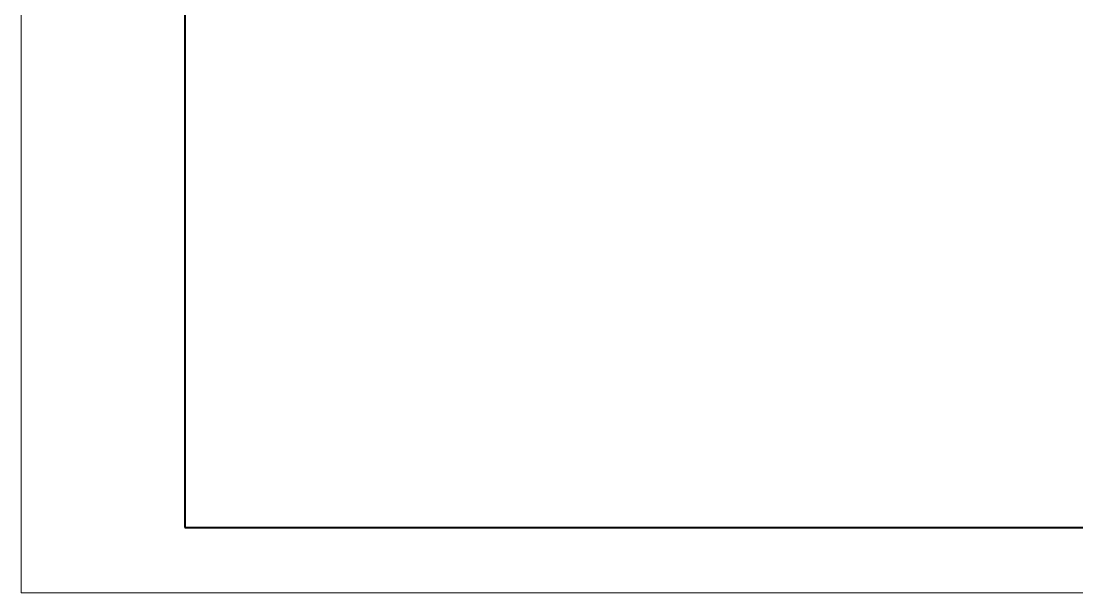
# Model space of a CAD drawing. Header units: millimetres. Extents: x 52110 to 400893, y -153728 to 31997.
# Drawn here: x 163013 to 168177, y -130524 to -127725 of the extents above; entities that cross this region are included whole.
import ezdxf

# ---------------------------------------------------------------- set-up
doc = ezdxf.new("R2010")
doc.units = ezdxf.units.MM
doc.header["$LTSCALE"] = 500
doc.layers.add('SHI', color=7, linetype='Continuous', lineweight=40)
doc.layers.add('XI', color=2, linetype='Continuous', lineweight=20)

msp = doc.modelspace()

# ---------------------------------------------------------------- linework, layer by layer
at = {"layer": 'SHI'}
msp.add_lwpolyline([(163813.2172385533, -130203.7565196469), (194341.2172402441, -130203.7565196469), (194341.2172402441, -111835.7565196469), (163813.2172385533, -111835.7565196469)], close=True, dxfattribs=at)
at = {"layer": 'XI'}
msp.add_lwpolyline([(163013.2172385533, -130523.7565196469), (194661.2172402441, -130523.7565196469), (194661.2172402441, -111515.7565196469), (163013.2172385533, -111515.7565196469)], close=True, dxfattribs=at)

doc.saveas('drawing.dxf')
